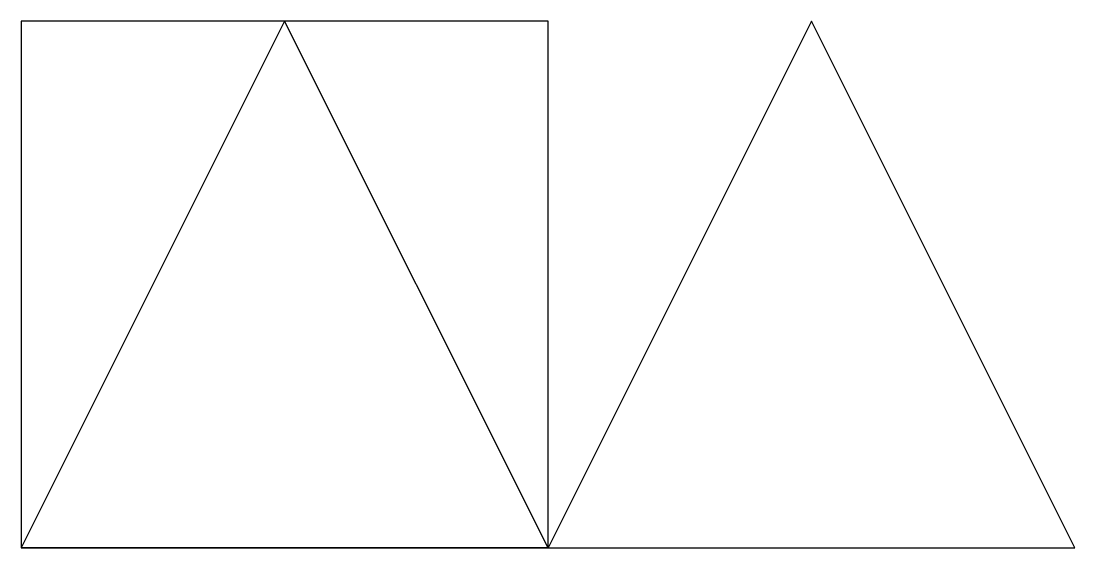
# Model space of a CAD drawing. Extents: x 0 to 2, y 0 to 1.
import ezdxf

# ---------------------------------------------------------------- set-up
doc = ezdxf.new("R2010")
doc.units = 0

msp = doc.modelspace()

# ---------------------------------------------------------------- linework, layer by layer
at = {"layer": 'layer0', "color": 1}
msp.add_3dface([(0, 0), (1, 0), (0.5, 1)], dxfattribs=at)
at = {"layer": 'layer0', "color": 5}
msp.add_3dface([(0, 0), (1, 0), (1, 1), (0, 1)], dxfattribs=at)
at = {"layer": 'layer0', "color": 3}
msp.add_3dface([(1, 0), (2, 0), (1.5, 1)], dxfattribs=at)
at = {"layer": 'layer0'}
msp.add_3dface([(0, 0), (0, 0, 1), (1, 0, 1), (1, 0)], dxfattribs=at)

doc.saveas('drawing.dxf')
